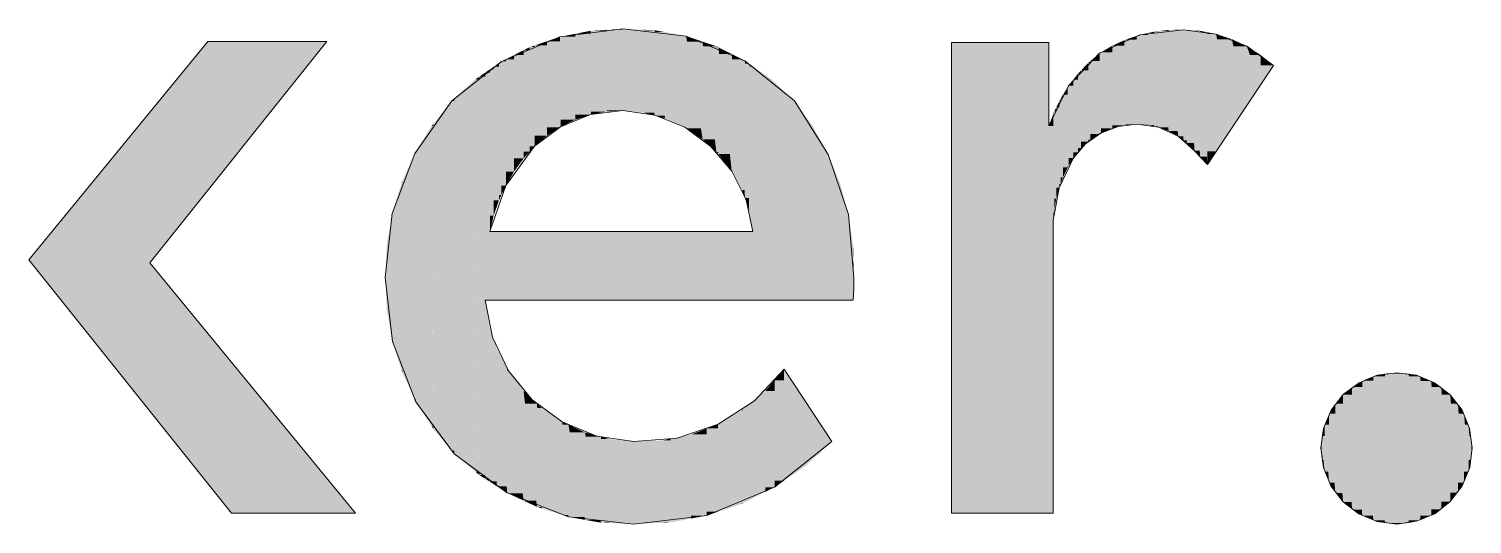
# Model space of a CAD drawing. Extents: x -1 to 1342, y -35 to 723.
# Drawn here: x 1236.75 to 1240.774, y 269.639 to 271.02 of the extents above; entities that cross this region are included whole.
import ezdxf

# ---------------------------------------------------------------- set-up
doc = ezdxf.new("R2010")
doc.units = 0
doc.layers.get('0').update_dxf_attribs({"lineweight": 18})
doc.layers.add('P11_Plankopf_Ausführung_AF_4_800 Plankopf', color=7, linetype='Continuous', lineweight=25)

# ---------------------------------------------------------------- blocks, each defined once
blk = doc.blocks.new('Referenz-A0SKLQSHLL', base_point=(1054.4775, 131.3883))
at = {"layer": 'P11_Plankopf_Ausführung_AF_4_800 Plankopf', "color": 0, "linetype": 'Continuous', "lineweight": 13, "ltscale": 16.9}
for p, q in [((1238.2302, 270.9974), (1238.0672, 270.9288)), ((1238.4056, 271.0197), (1238.2302, 270.9974)), ((1238.5822, 270.9996), (1238.4056, 271.0197)), ((1238.7461, 270.9309), (1238.5822, 270.9996)), ((1239.8471, 271.0029), (1239.7352, 270.952)), ((1239.9692, 271.0173), (1239.8471, 271.0029)), ((1240.0602, 271.0052), (1239.9692, 271.0173)), ((1240.1455, 270.9713), (1240.0602, 271.0052)), ((1237.2484, 270.9842), (1236.7497, 270.3755)), ((1237.0872, 270.3676), (1237.5809, 270.9842)), ((1237.5809, 270.9842), (1237.2484, 270.9842)), ((1239.5935, 270.9815), (1239.3223, 270.9815)), ((1239.3223, 270.9815), (1239.3223, 269.6696)), ((1239.5935, 270.7488), (1239.5935, 270.9815)), ((1239.7352, 270.952), (1239.6488, 270.8612)), ((1240.2199, 270.9175), (1240.1455, 270.9713)), ((1238.0672, 270.9288), (1237.9287, 270.8189)), ((1238.8842, 270.8189), (1238.7461, 270.9309)), ((1240.0356, 270.6412), (1240.2199, 270.9175)), ((1239.6488, 270.8612), (1239.5935, 270.7488)), ((1237.9287, 270.8189), (1237.8259, 270.6722)), ((1238.4056, 270.7921), (1238.3159, 270.7806)), ((1238.4948, 270.7791), (1238.4056, 270.7921)), ((1238.9787, 270.6697), (1238.8842, 270.8189)), ((1238.3159, 270.7806), (1238.2322, 270.7466)), ((1238.5782, 270.7451), (1238.4948, 270.7791)), ((1239.7872, 270.7476), (1239.7386, 270.729)), ((1239.8387, 270.7539), (1239.7872, 270.7476)), ((1239.899, 270.7455), (1239.8387, 270.7539)), ((1238.2322, 270.7466), (1238.1598, 270.6924)), ((1238.6511, 270.6921), (1238.5782, 270.7451)), ((1239.7386, 270.729), (1239.6961, 270.6992)), ((1239.9543, 270.72), (1239.899, 270.7455)), ((1239.9999, 270.6797), (1239.9543, 270.72)), ((1237.8259, 270.6722), (1237.7628, 270.5045)), ((1238.1598, 270.6924), (1238.0796, 270.5828)), ((1238.7093, 270.6233), (1238.6511, 270.6921)), ((1239.035, 270.5024), (1238.9787, 270.6697)), ((1239.6961, 270.6992), (1239.662, 270.66)), ((1239.9999, 270.6797), (1240.0356, 270.6412)), ((1239.662, 270.66), (1239.6226, 270.5764)), ((1238.7492, 270.5425), (1238.7093, 270.6233)), ((1238.0796, 270.5828), (1238.035, 270.4545)), ((1239.6226, 270.5764), (1239.6061, 270.4855)), ((1238.7687, 270.4545), (1238.7492, 270.5425)), ((1237.7628, 270.5045), (1237.7434, 270.3264)), ((1239.0501, 270.3264), (1239.035, 270.5024)), ((1239.6061, 269.6696), (1239.6061, 270.4855)), ((1238.7687, 270.4545), (1238.035, 270.4545)), ((1236.7497, 270.3755), (1237.3148, 269.6696)), ((1237.6602, 269.6696), (1237.0872, 270.3676)), ((1237.7434, 270.3264), (1237.7635, 270.1476)), ((1239.0498, 270.2945), (1239.0501, 270.3264)), ((1239.0477, 270.2627), (1239.0498, 270.2945)), ((1238.022, 270.2627), (1238.0423, 270.1604)), ((1238.022, 270.2627), (1239.0477, 270.2627)), ((1237.7635, 270.1476), (1237.829, 269.98)), ((1238.0423, 270.1604), (1238.0869, 270.0662)), ((1238.0869, 270.0662), (1238.1532, 269.9857)), ((1238.7729, 269.9829), (1238.8556, 270.0709)), ((1238.9888, 269.8689), (1238.8556, 270.0709)), ((1240.4584, 270.0331), (1240.4145, 269.9999)), ((1240.5094, 270.0539), (1240.4584, 270.0331)), ((1240.564, 270.0607), (1240.5094, 270.0539)), ((1240.6183, 270.0536), (1240.564, 270.0607)), ((1240.6689, 270.0327), (1240.6183, 270.0536)), ((1240.7123, 269.9994), (1240.6689, 270.0327)), ((1238.1532, 269.9857), (1238.237, 269.9237)), ((1238.6713, 269.9176), (1238.7729, 269.9829)), ((1240.4145, 269.9999), (1240.3807, 269.9565)), ((1240.7457, 269.956), (1240.7123, 269.9994)), ((1237.829, 269.98), (1237.9355, 269.835)), ((1240.3807, 269.9565), (1240.3593, 269.9057)), ((1240.7667, 269.9055), (1240.7457, 269.956)), ((1238.237, 269.9237), (1238.3334, 269.884)), ((1238.557, 269.8788), (1238.6713, 269.9176)), ((1240.3593, 269.9057), (1240.3518, 269.8512)), ((1240.7738, 269.8512), (1240.7667, 269.9055)), ((1238.3334, 269.884), (1238.4366, 269.8689)), ((1238.4366, 269.8689), (1238.557, 269.8788)), ((1238.8287, 269.7413), (1238.9888, 269.8689)), ((1237.9355, 269.835), (1238.0832, 269.7258)), ((1240.3518, 269.8512), (1240.359, 269.7963)), ((1240.767, 269.7965), (1240.7738, 269.8512)), ((1240.359, 269.7963), (1240.3802, 269.7451)), ((1240.7462, 269.7455), (1240.767, 269.7965)), ((1238.6399, 269.6626), (1238.8287, 269.7413)), ((1240.3802, 269.7451), (1240.4139, 269.7011)), ((1240.7129, 269.7016), (1240.7462, 269.7455)), ((1238.0832, 269.7258), (1238.2541, 269.6589)), ((1240.4139, 269.7011), (1240.4579, 269.6674)), ((1240.6694, 269.6678), (1240.7129, 269.7016)), ((1237.3148, 269.6696), (1237.6602, 269.6696)), ((1238.4366, 269.6386), (1238.6399, 269.6626)), ((1239.3223, 269.6696), (1239.6061, 269.6696)), ((1240.4579, 269.6674), (1240.5091, 269.6462)), ((1240.6186, 269.6465), (1240.6694, 269.6678)), ((1238.2541, 269.6589), (1238.4366, 269.6386)), ((1240.5091, 269.6462), (1240.564, 269.639)), ((1240.564, 269.639), (1240.6186, 269.6465))]:
    blk.add_line(p, q, dxfattribs=at)
at = {"layer": 'P11_Plankopf_Ausführung_AF_4_800 Plankopf', "color": 0, "linetype": 'Continuous', "lineweight": 0, "ltscale": 0.0169}
for points in [[(1238.2302, 270.9851), (1238.1943, 270.9851), (1238.2302, 270.9974)], [(1238.2322, 270.9974), (1238.2302, 270.9974), (1238.2322, 270.9978)], [(1238.2322, 270.7466), (1238.2302, 270.7466), (1238.2302, 270.9974)], [(1238.2322, 270.7466), (1238.2322, 270.9974), (1238.2302, 270.9974)], [(1238.273, 270.9978), (1238.2322, 270.9978), (1238.273, 271.0059)], [(1238.273, 270.7663), (1238.2322, 270.7663), (1238.2322, 270.9978)], [(1238.273, 270.7663), (1238.273, 270.9978), (1238.2322, 270.9978)], [(1238.3159, 271.0059), (1238.273, 271.0059), (1238.3159, 271.0143)], [(1238.3159, 270.7806), (1238.273, 270.7806), (1238.273, 271.0059)], [(1238.3159, 270.7806), (1238.3159, 271.0059), (1238.273, 271.0059)], [(1238.3171, 271.0143), (1238.3159, 271.0143), (1238.3171, 271.0145)], [(1238.3171, 270.7808), (1238.3159, 270.7808), (1238.3159, 271.0143)], [(1238.3171, 270.7808), (1238.3171, 271.0143), (1238.3159, 271.0143)], [(1238.3604, 271.0145), (1238.3171, 271.0145), (1238.3604, 271.017)], [(1238.3604, 270.7892), (1238.3171, 270.7892), (1238.3171, 271.0145)], [(1238.3604, 270.7892), (1238.3604, 271.0145), (1238.3171, 271.0145)], [(1238.4056, 271.017), (1238.3604, 271.017), (1238.4056, 271.0197)], [(1238.4056, 270.7921), (1238.3604, 270.7921), (1238.3604, 271.017)], [(1238.4056, 270.7921), (1238.4056, 271.017), (1238.3604, 271.017)], [(1238.4638, 270.7921), (1238.4056, 270.7921), (1238.4056, 271.0197)], [(1238.4654, 271.0171), (1238.4062, 271.0171), (1238.4056, 271.0197)], [(1238.4654, 270.7858), (1238.4654, 271.0171), (1238.4062, 271.0171)], [(1238.4936, 270.7858), (1238.4654, 270.7858), (1238.4654, 271.0171)], [(1238.4946, 271.0159), (1238.4656, 271.0159), (1238.4654, 271.0171)], [(1238.4946, 270.7778), (1238.4946, 271.0159), (1238.4656, 271.0159)], [(1238.5225, 270.7778), (1238.4946, 270.7778), (1238.4946, 271.0159)], [(1238.5235, 271.0105), (1238.4952, 271.0105), (1238.4946, 271.0159)], [(1238.5235, 270.77), (1238.5235, 271.0105), (1238.4952, 271.0105)], [(1238.5731, 270.77), (1238.5235, 270.77), (1238.5235, 271.0105)], [(1238.5782, 271.0004), (1238.5256, 271.0004), (1238.5235, 271.0105)], [(1238.5782, 270.7451), (1238.5782, 271.0004), (1238.5256, 271.0004)], [(1238.5822, 270.7451), (1238.5782, 270.7451), (1238.5782, 271.0004)], [(1238.5822, 270.9996), (1238.5782, 270.9996), (1238.5782, 271.0004)], [(1238.5822, 270.7424), (1238.5822, 270.9996), (1238.5782, 270.9996)], [(1238.6234, 270.7424), (1238.5822, 270.7424), (1238.5822, 270.9996)], [(1238.6283, 270.984), (1238.5847, 270.984), (1238.5822, 270.9996)], [(1239.8081, 270.988), (1239.8042, 270.988), (1239.8081, 270.9898)], [(1239.8387, 270.9898), (1239.8081, 270.9898), (1239.8387, 271.0001)], [(1239.8387, 270.7539), (1239.8081, 270.7539), (1239.8081, 270.9898)], [(1239.8387, 270.7539), (1239.8387, 270.9898), (1239.8081, 270.9898)], [(1239.8471, 271.0001), (1239.8387, 271.0001), (1239.8471, 271.0029)], [(1239.8471, 270.7539), (1239.8387, 270.7539), (1239.8387, 271.0001)], [(1239.8471, 270.7534), (1239.8471, 271.0001), (1239.8387, 271.0001)], [(1239.8692, 271.0029), (1239.8471, 271.0029), (1239.8692, 271.0078)], [(1239.8691, 270.7534), (1239.8471, 270.7534), (1239.8471, 271.0029)], [(1239.8692, 270.7519), (1239.8692, 271.0029), (1239.8471, 271.0029)], [(1239.8873, 271.0078), (1239.8692, 271.0078), (1239.8873, 271.0119)], [(1239.887, 270.7519), (1239.8692, 270.7519), (1239.8692, 271.0078)], [(1239.8873, 270.748), (1239.8873, 271.0078), (1239.8692, 271.0078)], [(1239.899, 271.0119), (1239.8873, 271.0119), (1239.899, 271.0133)], [(1239.8989, 270.748), (1239.8873, 270.748), (1239.8873, 271.0119)], [(1239.899, 270.7455), (1239.899, 271.0119), (1239.8873, 271.0119)], [(1239.9276, 271.0133), (1239.899, 271.0133), (1239.9276, 271.0166)], [(1239.9265, 270.7455), (1239.899, 270.7455), (1239.899, 271.0133)], [(1239.9276, 270.7348), (1239.9276, 271.0133), (1239.899, 271.0133)], [(1239.9281, 271.0166), (1239.9276, 271.0166), (1239.9281, 271.0167)], [(1239.9281, 270.7348), (1239.9276, 270.7348), (1239.9276, 271.0166)], [(1239.9281, 270.7345), (1239.9281, 271.0166), (1239.9276, 271.0166)], [(1239.9543, 271.0167), (1239.9281, 271.0167), (1239.9543, 271.0171)], [(1239.953, 270.7345), (1239.9281, 270.7345), (1239.9281, 271.0167)], [(1239.9543, 270.72), (1239.9543, 271.0167), (1239.9281, 271.0167)], [(1239.9692, 271.0171), (1239.9543, 271.0171), (1239.9692, 271.0173)], [(1239.9687, 270.72), (1239.9543, 270.72), (1239.9543, 271.0171)], [(1239.9692, 270.7087), (1239.9692, 271.0171), (1239.9543, 271.0171)], [(1239.9783, 270.7087), (1239.9692, 270.7087), (1239.9692, 271.0173)], [(1239.9786, 271.0166), (1239.9692, 271.0166), (1239.9692, 271.0173)], [(1239.9786, 270.7015), (1239.9786, 271.0166), (1239.9692, 271.0166)], [(1239.9985, 270.7015), (1239.9786, 270.7015), (1239.9786, 271.0166)], [(1239.9999, 271.0151), (1239.9787, 271.0151), (1239.9786, 271.0166)], [(1239.9999, 270.6797), (1239.9999, 271.0151), (1239.9787, 271.0151)], [(1240.0144, 270.6797), (1239.9999, 270.6797), (1239.9999, 271.0151)], [(1240.0151, 271.0141), (1239.9999, 271.0141), (1239.9999, 271.0151)], [(1240.0151, 270.6633), (1240.0151, 271.0141), (1239.9999, 271.0141)], [(1240.0344, 270.6633), (1240.0151, 270.6633), (1240.0151, 271.0141)], [(1240.0356, 271.01), (1240.0153, 271.01), (1240.0151, 271.0141)], [(1240.0356, 270.6412), (1240.0356, 271.01), (1240.0153, 271.01)], [(1240.0602, 270.6781), (1240.0356, 270.6781), (1240.0356, 271.01)], [(1240.0602, 271.0052), (1240.036, 271.0052), (1240.0356, 271.01)], [(1240.0602, 270.6781), (1240.0602, 271.0052), (1240.036, 271.0052)], [(1240.1039, 270.7436), (1240.0602, 270.7436), (1240.0602, 271.0052)], [(1240.1039, 270.9909), (1240.0626, 270.9909), (1240.0602, 271.0052)], [(1240.1039, 270.7436), (1240.1039, 270.9909), (1240.0626, 270.9909)], [(1240.1455, 270.8059), (1240.1039, 270.8059), (1240.1039, 270.9909)], [(1240.1455, 270.9713), (1240.1083, 270.9713), (1240.1039, 270.9909)], [(1237.2484, 270.7875), (1237.0872, 270.7875), (1237.2484, 270.9842)], [(1237.2484, 270.5689), (1237.5809, 270.9842), (1237.2484, 270.9842)], [(1238.1295, 270.9467), (1238.1027, 270.9467), (1238.1295, 270.9602)], [(1238.1464, 270.9602), (1238.1295, 270.9602), (1238.1464, 270.9687)], [(1238.1464, 270.6774), (1238.1295, 270.6774), (1238.1295, 270.9602)], [(1238.1464, 270.6774), (1238.1464, 270.9602), (1238.1295, 270.9602)], [(1238.1598, 270.9687), (1238.1464, 270.9687), (1238.1598, 270.9733)], [(1238.1598, 270.6924), (1238.1464, 270.6924), (1238.1464, 270.9687)], [(1238.1598, 270.6924), (1238.1598, 270.9687), (1238.1464, 270.9687)], [(1238.1943, 270.9733), (1238.1598, 270.9733), (1238.1943, 270.9851)], [(1238.1943, 270.7218), (1238.1598, 270.7218), (1238.1598, 270.9733)], [(1238.1943, 270.7218), (1238.1943, 270.9733), (1238.1598, 270.9733)], [(1238.2302, 270.7453), (1238.1943, 270.7453), (1238.1943, 270.9851)], [(1238.2302, 270.7453), (1238.2302, 270.9851), (1238.1943, 270.9851)], [(1238.6283, 270.7117), (1238.6283, 270.984), (1238.5847, 270.984)], [(1238.6622, 270.7117), (1238.6283, 270.7117), (1238.6283, 270.984)], [(1238.6666, 270.9711), (1238.6299, 270.9711), (1238.6283, 270.984)], [(1238.6666, 270.6761), (1238.6666, 270.9711), (1238.6299, 270.9711)], [(1238.6722, 270.6761), (1238.6666, 270.6761), (1238.6666, 270.9711)], [(1238.6723, 270.9682), (1238.6667, 270.9682), (1238.6666, 270.9711)], [(1238.6723, 270.6708), (1238.6723, 270.9682), (1238.6667, 270.9682)], [(1238.7042, 270.6708), (1238.6723, 270.6708), (1238.6723, 270.9682)], [(1238.7093, 270.9495), (1238.6743, 270.9495), (1238.6723, 270.9682)], [(1238.7093, 270.6233), (1238.7093, 270.9495), (1238.6743, 270.9495)], [(1238.7341, 270.6233), (1238.7093, 270.6233), (1238.7093, 270.9495)], [(1238.7381, 270.9349), (1238.7104, 270.9349), (1238.7093, 270.9495)], [(1239.3223, 269.6696), (1239.5935, 269.6696), (1239.3223, 270.9815)], [(1239.5935, 270.7488), (1239.5935, 270.9815), (1239.3223, 270.9815)], [(1239.5935, 270.7488), (1239.3704, 270.7488), (1239.3223, 270.9815)], [(1239.7352, 270.9299), (1239.7094, 270.9299), (1239.7352, 270.952)], [(1239.7386, 270.952), (1239.7352, 270.952), (1239.7386, 270.954)], [(1239.7386, 270.729), (1239.7352, 270.729), (1239.7352, 270.952)], [(1239.7386, 270.729), (1239.7386, 270.952), (1239.7352, 270.952)], [(1239.7705, 270.954), (1239.7386, 270.954), (1239.7705, 270.9727)], [(1239.7705, 270.7427), (1239.7386, 270.7427), (1239.7386, 270.954)], [(1239.7705, 270.7427), (1239.7705, 270.954), (1239.7386, 270.954)], [(1239.7707, 270.9727), (1239.7705, 270.9727), (1239.7707, 270.9728)], [(1239.7707, 270.7428), (1239.7705, 270.7428), (1239.7705, 270.9727)], [(1239.7707, 270.7428), (1239.7707, 270.9727), (1239.7705, 270.9727)], [(1239.8042, 270.9728), (1239.7707, 270.9728), (1239.8042, 270.988)], [(1239.8042, 270.7511), (1239.7707, 270.7511), (1239.7707, 270.9728)], [(1239.8042, 270.7511), (1239.8042, 270.9728), (1239.7707, 270.9728)], [(1239.8081, 270.7515), (1239.8042, 270.7515), (1239.8042, 270.988)], [(1239.8081, 270.7515), (1239.8081, 270.988), (1239.8042, 270.988)], [(1240.1455, 270.8059), (1240.1455, 270.9713), (1240.1083, 270.9713)], [(1240.1844, 270.8642), (1240.1455, 270.8642), (1240.1455, 270.9713)], [(1240.1844, 270.9467), (1240.1545, 270.9467), (1240.1455, 270.9713)], [(1238.0456, 270.9066), (1238.035, 270.9066), (1238.0456, 270.9139)], [(1238.0605, 270.9139), (1238.0456, 270.9139), (1238.0605, 270.9242)], [(1238.0605, 270.5416), (1238.0456, 270.5416), (1238.0456, 270.9139)], [(1238.0605, 270.5416), (1238.0605, 270.9139), (1238.0456, 270.9139)], [(1238.0672, 270.9242), (1238.0605, 270.9242), (1238.0672, 270.9288)], [(1238.0672, 270.5561), (1238.0605, 270.5561), (1238.0605, 270.9242)], [(1238.0672, 270.5561), (1238.0672, 270.9242), (1238.0605, 270.9242)], [(1238.0796, 270.9288), (1238.0672, 270.9288), (1238.0796, 270.9351)], [(1238.0796, 270.5828), (1238.0672, 270.5828), (1238.0672, 270.9288)], [(1238.0796, 270.5828), (1238.0796, 270.9288), (1238.0672, 270.9288)], [(1238.1027, 270.9351), (1238.0796, 270.9351), (1238.1027, 270.9467)], [(1238.1027, 270.6219), (1238.0796, 270.6219), (1238.0796, 270.9351)], [(1238.1027, 270.6219), (1238.1027, 270.9351), (1238.0796, 270.9351)], [(1238.1295, 270.6586), (1238.1027, 270.6586), (1238.1027, 270.9467)], [(1238.1295, 270.6586), (1238.1295, 270.9467), (1238.1027, 270.9467)], [(1238.7381, 270.5705), (1238.7381, 270.9349), (1238.7104, 270.9349)], [(1238.7457, 270.5705), (1238.7381, 270.5705), (1238.7381, 270.9349)], [(1238.7461, 270.9309), (1238.7382, 270.9309), (1238.7381, 270.9349)], [(1238.7461, 270.5477), (1238.7461, 270.9309), (1238.7382, 270.9309)], [(1238.7571, 270.5477), (1238.7461, 270.5477), (1238.7461, 270.9309)], [(1238.7581, 270.9225), (1238.7464, 270.9225), (1238.7461, 270.9309)], [(1238.7581, 270.5137), (1238.7581, 270.9225), (1238.7464, 270.9225)], [(1238.7674, 270.5137), (1238.7581, 270.5137), (1238.7581, 270.9225)], [(1238.7687, 270.9151), (1238.7583, 270.9151), (1238.7581, 270.9225)], [(1238.7687, 270.4545), (1238.7687, 270.9151), (1238.7583, 270.9151)], [(1238.7687, 270.2627), (1238.8192, 270.2627), (1238.7687, 270.9151)], [(1238.8192, 270.8798), (1238.7715, 270.8798), (1238.7687, 270.9151)], [(1239.7034, 270.904), (1239.6836, 270.904), (1239.7034, 270.9247)], [(1239.7094, 270.9247), (1239.7034, 270.9247), (1239.7094, 270.9299)], [(1239.7094, 270.7103), (1239.7034, 270.7103), (1239.7034, 270.9247)], [(1239.7094, 270.7103), (1239.7094, 270.9247), (1239.7034, 270.9247)], [(1239.7352, 270.7268), (1239.7094, 270.7268), (1239.7094, 270.9299)], [(1239.7352, 270.7268), (1239.7352, 270.9299), (1239.7094, 270.9299)], [(1240.1844, 270.8642), (1240.1844, 270.9467), (1240.1545, 270.9467)], [(1240.2199, 270.9175), (1240.1844, 270.9175), (1240.1844, 270.9467)], [(1240.1844, 270.8642), (1240.2199, 270.9175), (1240.1844, 270.9175)], [(1237.9942, 270.8251), (1237.9355, 270.8251), (1237.9942, 270.8786)], [(1238.0058, 270.8786), (1237.9942, 270.8786), (1238.0058, 270.8865)], [(1238.0056, 269.7853), (1237.9942, 269.7853), (1237.9942, 270.8786)], [(1238.0058, 269.7755), (1238.0058, 270.8786), (1237.9942, 270.8786)], [(1238.022, 270.8865), (1238.0058, 270.8865), (1238.022, 270.8977)], [(1238.0219, 269.7755), (1238.0058, 269.7755), (1238.0058, 270.8865)], [(1238.022, 269.7651), (1238.022, 270.8865), (1238.0058, 270.8865)], [(1238.035, 270.8977), (1238.022, 270.8977), (1238.035, 270.9066)], [(1238.022, 270.2627), (1238.035, 270.2627), (1238.022, 270.8977)], [(1238.035, 270.2627), (1238.035, 270.8977), (1238.022, 270.8977)], [(1238.0456, 270.4987), (1238.035, 270.4987), (1238.035, 270.9066)], [(1238.0456, 270.4987), (1238.0456, 270.9066), (1238.035, 270.9066)], [(1238.8192, 270.2627), (1238.8192, 270.8798), (1238.7715, 270.8798)], [(1238.8192, 270.2627), (1238.8842, 270.2627), (1238.8192, 270.8798)], [(1238.8842, 270.8189), (1238.8256, 270.8189), (1238.8192, 270.8798)], [(1239.662, 270.8612), (1239.6488, 270.8612), (1239.662, 270.8782)], [(1239.6745, 270.8782), (1239.662, 270.8782), (1239.6745, 270.8944)], [(1239.6745, 270.6757), (1239.662, 270.6757), (1239.662, 270.8782)], [(1239.6745, 270.6757), (1239.6745, 270.8782), (1239.662, 270.8782)], [(1239.6836, 270.8944), (1239.6745, 270.8944), (1239.6836, 270.904)], [(1239.6836, 270.6871), (1239.6745, 270.6871), (1239.6745, 270.8944)], [(1239.6836, 270.6871), (1239.6836, 270.8944), (1239.6745, 270.8944)], [(1239.7034, 270.7049), (1239.6836, 270.7049), (1239.6836, 270.904)], [(1239.7034, 270.7049), (1239.7034, 270.904), (1239.6836, 270.904)], [(1239.6332, 270.8257), (1239.6266, 270.8257), (1239.6332, 270.8363)], [(1239.6464, 270.8363), (1239.6332, 270.8363), (1239.6464, 270.8574)], [(1239.6464, 270.6333), (1239.6332, 270.6333), (1239.6332, 270.8363)], [(1239.6464, 270.6333), (1239.6464, 270.8363), (1239.6332, 270.8363)], [(1239.6488, 270.8574), (1239.6464, 270.8574), (1239.6488, 270.8612)], [(1239.6488, 270.6374), (1239.6464, 270.6374), (1239.6464, 270.8574)], [(1239.6488, 270.6374), (1239.6488, 270.8574), (1239.6464, 270.8574)], [(1239.662, 270.66), (1239.6488, 270.66), (1239.6488, 270.8612)], [(1239.662, 270.66), (1239.662, 270.8612), (1239.6488, 270.8612)], [(1240.1455, 270.8059), (1240.1844, 270.8642), (1240.1455, 270.8642)], [(1237.0872, 270.3755), (1236.7497, 270.3755), (1237.0872, 270.7875)], [(1237.2484, 270.5689), (1237.0872, 270.5689), (1237.0872, 270.7875)], [(1237.2484, 270.5689), (1237.2484, 270.7875), (1237.0872, 270.7875)], [(1237.9287, 270.7549), (1237.8776, 270.7549), (1237.9287, 270.8189)], [(1237.9355, 270.8189), (1237.9287, 270.8189), (1237.9355, 270.8251)], [(1237.9355, 269.8431), (1237.9287, 269.8431), (1237.9287, 270.8189)], [(1237.9355, 269.835), (1237.9355, 270.8189), (1237.9287, 270.8189)], [(1237.9914, 269.835), (1237.9355, 269.835), (1237.9355, 270.8251)], [(1237.9942, 269.7853), (1237.9942, 270.8251), (1237.9355, 270.8251)], [(1238.3171, 270.7808), (1238.3604, 270.7892), (1238.3171, 270.7892)], [(1238.3604, 270.7892), (1238.4056, 270.7921), (1238.3604, 270.7921)], [(1238.4654, 270.7858), (1238.4638, 270.7921), (1238.4056, 270.7921)], [(1238.8842, 270.2627), (1238.8842, 270.8189), (1238.8256, 270.8189)], [(1238.8842, 270.2627), (1238.9359, 270.2627), (1238.8842, 270.8189)], [(1238.9359, 270.7472), (1238.8909, 270.7472), (1238.8842, 270.8189)], [(1239.6081, 270.7826), (1239.6061, 270.7826), (1239.6081, 270.7881)], [(1239.6089, 270.7881), (1239.6081, 270.7881), (1239.6089, 270.7897)], [(1239.6089, 270.5162), (1239.6081, 270.5162), (1239.6081, 270.7881)], [(1239.6089, 270.5162), (1239.6089, 270.7881), (1239.6081, 270.7881)], [(1239.6144, 270.7897), (1239.6089, 270.7897), (1239.6144, 270.8009)], [(1239.6144, 270.5466), (1239.6089, 270.5466), (1239.6089, 270.7897)], [(1239.6144, 270.5466), (1239.6144, 270.7897), (1239.6089, 270.7897)], [(1239.6226, 270.8009), (1239.6144, 270.8009), (1239.6226, 270.8174)], [(1239.6226, 270.5764), (1239.6144, 270.5764), (1239.6144, 270.8009)], [(1239.6226, 270.5764), (1239.6226, 270.8009), (1239.6144, 270.8009)], [(1239.6266, 270.8174), (1239.6226, 270.8174), (1239.6266, 270.8257)], [(1239.6266, 270.5874), (1239.6226, 270.5874), (1239.6226, 270.8174)], [(1239.6266, 270.5874), (1239.6266, 270.8174), (1239.6226, 270.8174)], [(1239.6332, 270.6054), (1239.6266, 270.6054), (1239.6266, 270.8257)], [(1239.6332, 270.6054), (1239.6332, 270.8257), (1239.6266, 270.8257)], [(1240.1039, 270.7436), (1240.1455, 270.8059), (1240.1039, 270.8059)], [(1237.8727, 270.6773), (1237.829, 270.6773), (1237.8727, 270.7488)], [(1237.8776, 270.7488), (1237.8727, 270.7488), (1237.8776, 270.7549)], [(1237.8775, 269.9116), (1237.8727, 269.9116), (1237.8727, 270.7488)], [(1237.8776, 269.904), (1237.8776, 270.7488), (1237.8727, 270.7488)], [(1237.9253, 269.904), (1237.8776, 269.904), (1237.8776, 270.7549)], [(1237.9287, 269.8431), (1237.9287, 270.7549), (1237.8776, 270.7549)], [(1238.2322, 270.7466), (1238.273, 270.7663), (1238.2322, 270.7663)], [(1238.273, 270.7663), (1238.3159, 270.7806), (1238.273, 270.7806)], [(1238.3159, 270.7806), (1238.3171, 270.7808), (1238.3159, 270.7808)], [(1238.4946, 270.7778), (1238.4936, 270.7858), (1238.4654, 270.7858)], [(1238.5235, 270.77), (1238.5225, 270.7778), (1238.4946, 270.7778)], [(1238.5782, 270.7451), (1238.5731, 270.77), (1238.5235, 270.77)], [(1239.5935, 269.6696), (1239.5935, 270.7488), (1239.3704, 270.7488)], [(1239.6061, 270.7488), (1239.5935, 270.7488), (1239.6061, 270.7826)], [(1239.5935, 269.6696), (1239.6061, 269.6696), (1239.5935, 270.7488)], [(1239.6061, 270.4855), (1239.6061, 270.7488), (1239.5935, 270.7488)], [(1239.6061, 270.4855), (1239.5965, 270.4855), (1239.5935, 270.7488)], [(1239.6081, 270.5075), (1239.6061, 270.5075), (1239.6061, 270.7826)], [(1239.6081, 270.5075), (1239.6081, 270.7826), (1239.6061, 270.7826)], [(1239.7707, 270.7428), (1239.8042, 270.7511), (1239.7707, 270.7511)], [(1239.8042, 270.7511), (1239.8081, 270.7515), (1239.8042, 270.7515)], [(1239.8081, 270.7515), (1239.8387, 270.7539), (1239.8081, 270.7539)], [(1239.8471, 270.7534), (1239.8471, 270.7539), (1239.8387, 270.7539)], [(1239.8692, 270.7519), (1239.8691, 270.7534), (1239.8471, 270.7534)], [(1239.8873, 270.748), (1239.887, 270.7519), (1239.8692, 270.7519)], [(1239.899, 270.7455), (1239.8989, 270.748), (1239.8873, 270.748)], [(1238.1598, 270.6924), (1238.1943, 270.7218), (1238.1598, 270.7218)], [(1238.1943, 270.7218), (1238.2302, 270.7453), (1238.1943, 270.7453)], [(1238.2302, 270.7453), (1238.2322, 270.7466), (1238.2302, 270.7466)], [(1238.5822, 270.7424), (1238.5822, 270.7451), (1238.5782, 270.7451)], [(1238.6283, 270.7117), (1238.6234, 270.7424), (1238.5822, 270.7424)], [(1238.6666, 270.6761), (1238.6622, 270.7117), (1238.6283, 270.7117)], [(1238.9359, 270.2627), (1238.9359, 270.7472), (1238.8909, 270.7472)], [(1238.9359, 270.2627), (1238.9787, 270.2627), (1238.9359, 270.7472)], [(1238.9787, 270.6697), (1238.9427, 270.6697), (1238.9359, 270.7472)], [(1239.7034, 270.7049), (1239.7094, 270.7103), (1239.7034, 270.7103)], [(1239.7094, 270.7103), (1239.7352, 270.7268), (1239.7094, 270.7268)], [(1239.7352, 270.7268), (1239.7386, 270.729), (1239.7352, 270.729)], [(1239.7386, 270.729), (1239.7705, 270.7427), (1239.7386, 270.7427)], [(1239.7705, 270.7427), (1239.7707, 270.7428), (1239.7705, 270.7428)], [(1239.9276, 270.7348), (1239.9265, 270.7455), (1239.899, 270.7455)], [(1239.9281, 270.7345), (1239.9281, 270.7348), (1239.9276, 270.7348)], [(1239.9543, 270.72), (1239.953, 270.7345), (1239.9281, 270.7345)], [(1239.9692, 270.7087), (1239.9687, 270.72), (1239.9543, 270.72)], [(1239.9786, 270.7015), (1239.9783, 270.7087), (1239.9692, 270.7087)], [(1240.0602, 270.6781), (1240.1039, 270.7436), (1240.0602, 270.7436)], [(1237.8259, 270.5942), (1237.7908, 270.5942), (1237.8259, 270.6722)], [(1237.829, 270.6722), (1237.8259, 270.6722), (1237.829, 270.6773)], [(1237.829, 269.9867), (1237.8259, 269.9867), (1237.8259, 270.6722)], [(1237.829, 269.98), (1237.829, 270.6722), (1237.8259, 270.6722)], [(1237.8688, 269.98), (1237.829, 269.98), (1237.829, 270.6773)], [(1237.8727, 269.9116), (1237.8727, 270.6773), (1237.829, 270.6773)], [(1238.1295, 270.6586), (1238.1464, 270.6774), (1238.1295, 270.6774)], [(1238.1464, 270.6774), (1238.1598, 270.6924), (1238.1464, 270.6924)], [(1238.6723, 270.6708), (1238.6722, 270.6761), (1238.6666, 270.6761)], [(1238.7093, 270.6233), (1238.7042, 270.6708), (1238.6723, 270.6708)], [(1238.9787, 270.2627), (1238.9787, 270.6697), (1238.9427, 270.6697)], [(1238.9787, 270.2627), (1239.0119, 270.2627), (1238.9787, 270.6697)], [(1239.0119, 270.5877), (1238.9854, 270.5877), (1238.9787, 270.6697)], [(1239.662, 270.66), (1239.6745, 270.6757), (1239.662, 270.6757)], [(1239.6745, 270.6757), (1239.6836, 270.6871), (1239.6745, 270.6871)], [(1239.6836, 270.6871), (1239.7034, 270.7049), (1239.6836, 270.7049)], [(1239.9999, 270.6797), (1239.9985, 270.7015), (1239.9786, 270.7015)], [(1240.0151, 270.6633), (1240.0144, 270.6797), (1239.9999, 270.6797)], [(1240.0356, 270.6412), (1240.0602, 270.6781), (1240.0356, 270.6781)], [(1238.1027, 270.6219), (1238.1295, 270.6586), (1238.1027, 270.6586)], [(1239.6332, 270.6054), (1239.6464, 270.6333), (1239.6332, 270.6333)], [(1239.6464, 270.6333), (1239.6488, 270.6374), (1239.6464, 270.6374)], [(1239.6488, 270.6374), (1239.662, 270.66), (1239.6488, 270.66)], [(1240.0356, 270.6412), (1240.0344, 270.6633), (1240.0151, 270.6633)], [(1237.7891, 270.5068), (1237.7635, 270.5068), (1237.7891, 270.5903)], [(1237.7908, 270.5903), (1237.7891, 270.5903), (1237.7908, 270.5942)], [(1237.7908, 270.0671), (1237.7891, 270.0671), (1237.7891, 270.5903)], [(1237.7908, 270.0617), (1237.7908, 270.5903), (1237.7891, 270.5903)], [(1237.8216, 270.0617), (1237.7908, 270.0617), (1237.7908, 270.5942)], [(1237.8259, 269.9867), (1237.8259, 270.5942), (1237.7908, 270.5942)], [(1238.0796, 270.5828), (1238.1027, 270.6219), (1238.0796, 270.6219)], [(1238.7381, 270.5705), (1238.7341, 270.6233), (1238.7093, 270.6233)], [(1239.0119, 270.2627), (1239.0119, 270.5877), (1238.9854, 270.5877)], [(1239.0119, 270.2627), (1239.035, 270.2627), (1239.0119, 270.5877)], [(1239.035, 270.5024), (1239.018, 270.5024), (1239.0119, 270.5877)], [(1239.6226, 270.5764), (1239.6266, 270.5874), (1239.6226, 270.5874)], [(1239.6266, 270.5874), (1239.6332, 270.6054), (1239.6266, 270.6054)], [(1237.0872, 270.3676), (1237.2484, 270.5689), (1237.0872, 270.5689)], [(1238.0605, 270.5416), (1238.0672, 270.5561), (1238.0605, 270.5561)], [(1238.0672, 270.5561), (1238.0796, 270.5828), (1238.0672, 270.5828)], [(1238.7461, 270.5477), (1238.7457, 270.5705), (1238.7381, 270.5705)], [(1238.7581, 270.5137), (1238.7571, 270.5477), (1238.7461, 270.5477)], [(1239.6089, 270.5162), (1239.6144, 270.5466), (1239.6089, 270.5466)], [(1239.6144, 270.5466), (1239.6226, 270.5764), (1239.6144, 270.5764)], [(1237.7635, 270.5045), (1237.7628, 270.5045), (1237.7635, 270.5068)], [(1237.7844, 270.1476), (1237.7635, 270.1476), (1237.7635, 270.5068)], [(1237.7891, 270.0671), (1237.7891, 270.5068), (1237.7635, 270.5068)], [(1238.0456, 270.4987), (1238.0605, 270.5416), (1238.0456, 270.5416)], [(1238.7687, 270.4545), (1238.7674, 270.5137), (1238.7581, 270.5137)], [(1239.6061, 270.4855), (1239.6081, 270.5075), (1239.6061, 270.5075)], [(1239.6081, 270.5075), (1239.6089, 270.5162), (1239.6081, 270.5162)], [(1237.7628, 270.4168), (1237.7476, 270.4168), (1237.7628, 270.5045)], [(1237.7635, 270.1515), (1237.7628, 270.1515), (1237.7628, 270.5045)], [(1237.7635, 270.1476), (1237.7635, 270.5045), (1237.7628, 270.5045)], [(1238.035, 270.4545), (1238.0456, 270.4987), (1238.035, 270.4987)], [(1239.035, 270.2627), (1239.035, 270.5024), (1239.018, 270.5024)], [(1239.035, 270.2627), (1239.0477, 270.2627), (1239.035, 270.5024)], [(1239.0477, 270.4157), (1239.0396, 270.4157), (1239.035, 270.5024)], [(1239.6061, 269.6696), (1239.6061, 270.4855), (1239.5965, 270.4855)], [(1238.035, 270.2627), (1238.7687, 270.2627), (1238.035, 270.4545)], [(1238.7687, 270.2627), (1238.7687, 270.4545), (1238.035, 270.4545)], [(1237.7475, 270.3264), (1237.7434, 270.3264), (1237.7475, 270.4161)], [(1237.7476, 270.4161), (1237.7475, 270.4161), (1237.7476, 270.4168)], [(1237.7476, 270.2389), (1237.7475, 270.2389), (1237.7475, 270.4161)], [(1237.7476, 270.2364), (1237.7476, 270.4161), (1237.7475, 270.4161)], [(1237.7579, 270.2364), (1237.7476, 270.2364), (1237.7476, 270.4168)], [(1237.7628, 270.1515), (1237.7628, 270.4168), (1237.7476, 270.4168)], [(1239.0477, 270.2627), (1239.0477, 270.4157), (1239.0396, 270.4157)], [(1239.0479, 270.2642), (1239.0477, 270.2642), (1239.0477, 270.4157)], [(1239.0479, 270.4148), (1239.0477, 270.4148), (1239.0477, 270.4157)], [(1239.0479, 270.2642), (1239.0479, 270.4148), (1239.0477, 270.4148)], [(1239.0486, 270.2733), (1239.0479, 270.2733), (1239.0479, 270.4148)], [(1239.0486, 270.3841), (1239.048, 270.3841), (1239.0479, 270.4148)], [(1237.0872, 269.9538), (1237.0872, 270.3755), (1236.7497, 270.3755)], [(1237.2221, 269.9538), (1237.0872, 269.9538), (1237.0872, 270.3676)], [(1237.3148, 270.0904), (1237.1776, 270.0904), (1237.0872, 270.3676)], [(1239.0486, 270.2733), (1239.0486, 270.3841), (1239.048, 270.3841)], [(1239.0493, 270.2839), (1239.0486, 270.2839), (1239.0486, 270.3841)], [(1239.0493, 270.3565), (1239.0488, 270.3565), (1239.0486, 270.3841)], [(1239.0493, 270.2839), (1239.0493, 270.3565), (1239.0488, 270.3565)], [(1239.0498, 270.2945), (1239.0493, 270.2945), (1239.0493, 270.3565)], [(1239.0498, 270.3369), (1239.0495, 270.3369), (1239.0493, 270.3565)], [(1237.7475, 270.2389), (1237.7475, 270.3264), (1237.7434, 270.3264)], [(1239.0498, 270.2945), (1239.0498, 270.3369), (1239.0495, 270.3369)], [(1239.0501, 270.3042), (1239.0498, 270.3042), (1239.0498, 270.3369)], [(1239.0501, 270.3264), (1239.0499, 270.3264), (1239.0498, 270.3369)], [(1239.0501, 270.3042), (1239.0501, 270.3264), (1239.0499, 270.3264)], [(1239.0501, 270.3052), (1239.0501, 270.3052), (1239.0501, 270.3264)], [(1239.0501, 270.324), (1239.0501, 270.324), (1239.0501, 270.3264)], [(1239.0501, 270.3052), (1239.0501, 270.324), (1239.0501, 270.324)], [(1239.0502, 270.3158), (1239.0501, 270.3158), (1239.0501, 270.324)], [(1239.0501, 270.3052), (1239.0502, 270.3158), (1239.0501, 270.3158)], [(1239.0501, 270.3042), (1239.0501, 270.3052), (1239.0501, 270.3052)], [(1239.0479, 270.2642), (1239.0486, 270.2733), (1239.0479, 270.2733)], [(1239.0486, 270.2733), (1239.0493, 270.2839), (1239.0486, 270.2839)], [(1239.0493, 270.2839), (1239.0498, 270.2945), (1239.0493, 270.2945)], [(1239.0498, 270.2945), (1239.0501, 270.3042), (1239.0498, 270.3042)], [(1237.7476, 270.2364), (1237.7476, 270.2389), (1237.7475, 270.2389)], [(1237.7628, 270.1515), (1237.7579, 270.2364), (1237.7476, 270.2364)], [(1238.0326, 269.7651), (1238.022, 269.7651), (1238.022, 270.2627)], [(1238.0328, 270.1939), (1238.0235, 270.1939), (1238.022, 270.2627)], [(1239.0477, 270.2627), (1239.0479, 270.2642), (1239.0477, 270.2642)], [(1238.0328, 269.7582), (1238.0328, 270.1939), (1238.0235, 270.1939)], [(1238.0539, 269.7582), (1238.0328, 269.7582), (1238.0328, 270.1939)], [(1238.0546, 270.1278), (1238.036, 270.1278), (1238.0328, 270.1939)], [(1237.7635, 270.1476), (1237.7635, 270.1515), (1237.7628, 270.1515)], [(1237.7891, 270.0671), (1237.7844, 270.1476), (1237.7635, 270.1476)], [(1238.0546, 269.7442), (1238.0546, 270.1278), (1238.036, 270.1278)], [(1238.0819, 269.7442), (1238.0546, 269.7442), (1238.0546, 270.1278)], [(1238.0832, 270.0734), (1238.0585, 270.0734), (1238.0546, 270.1278)], [(1237.3148, 269.6696), (1237.3148, 270.0904), (1237.1776, 270.0904)], [(1237.3148, 269.6696), (1237.6602, 269.6696), (1237.3148, 270.0904)], [(1237.7908, 270.0617), (1237.7908, 270.0671), (1237.7891, 270.0671)], [(1238.0832, 269.7258), (1238.0832, 270.0734), (1238.0585, 270.0734)], [(1238.0869, 269.7258), (1238.0832, 269.7258), (1238.0832, 270.0734)], [(1238.0869, 270.0662), (1238.0832, 270.0662), (1238.0832, 270.0734)], [(1238.0869, 269.7241), (1238.0869, 270.0662), (1238.0832, 270.0662)], [(1238.1266, 269.7241), (1238.0869, 269.7241), (1238.0869, 270.0662)], [(1238.1289, 270.0107), (1238.0934, 270.0107), (1238.0869, 270.0662)], [(1238.8556, 270.0399), (1238.8287, 270.0399), (1238.8556, 270.0709)], [(1238.9132, 269.7996), (1238.8556, 269.7996), (1238.8556, 270.0709)], [(1238.9132, 269.9835), (1238.8741, 269.9835), (1238.8556, 270.0709)], [(1237.8259, 269.9867), (1237.8216, 270.0617), (1237.7908, 270.0617)], [(1238.8287, 270.01), (1238.8028, 270.01), (1238.8287, 270.0399)], [(1238.8556, 269.7599), (1238.8287, 269.7599), (1238.8287, 270.0399)], [(1238.8556, 269.7599), (1238.8556, 270.0399), (1238.8287, 270.0399)], [(1240.4676, 270.0212), (1240.4398, 270.0212), (1240.4676, 270.0381)], [(1240.4681, 270.0381), (1240.4676, 270.0381), (1240.4681, 270.0383)], [(1240.4681, 269.6621), (1240.4676, 269.6621), (1240.4676, 270.0381)], [(1240.4681, 269.6619), (1240.4681, 270.0381), (1240.4676, 270.0381)], [(1240.4984, 270.0383), (1240.4681, 270.0383), (1240.4984, 270.0507)], [(1240.4974, 269.6619), (1240.4681, 269.6619), (1240.4681, 270.0383)], [(1240.4984, 269.6494), (1240.4984, 270.0383), (1240.4681, 270.0383)], [(1240.4988, 270.0507), (1240.4984, 270.0507), (1240.4988, 270.0508)], [(1240.4988, 269.6494), (1240.4984, 269.6494), (1240.4984, 270.0507)], [(1240.4988, 269.6493), (1240.4988, 270.0507), (1240.4984, 270.0507)], [(1240.5308, 270.0508), (1240.4988, 270.0508), (1240.5308, 270.0583)], [(1240.5302, 269.6493), (1240.4988, 269.6493), (1240.4988, 270.0508)], [(1240.5308, 269.6416), (1240.5308, 270.0508), (1240.4988, 270.0508)], [(1240.531, 269.6416), (1240.5308, 269.6416), (1240.5308, 270.0583)], [(1240.531, 269.6416), (1240.531, 270.0583), (1240.5308, 270.0583)], [(1240.531, 270.0583), (1240.5308, 270.0583), (1240.531, 270.0583)], [(1240.564, 270.0583), (1240.531, 270.0583), (1240.564, 270.0607)], [(1240.5638, 269.6416), (1240.531, 269.6416), (1240.531, 270.0583)], [(1240.564, 269.639), (1240.564, 270.0583), (1240.531, 270.0583)], [(1240.5968, 269.6417), (1240.564, 269.6417), (1240.564, 270.0607)], [(1240.5968, 270.0582), (1240.5642, 270.0582), (1240.564, 270.0607)], [(1240.5968, 269.6417), (1240.5968, 270.0582), (1240.5642, 270.0582)], [(1240.597, 269.6418), (1240.5968, 269.6418), (1240.5968, 270.0582)], [(1240.597, 270.0581), (1240.5968, 270.0581), (1240.5968, 270.0582)], [(1240.597, 269.6418), (1240.597, 270.0581), (1240.5968, 270.0581)], [(1240.6288, 269.6496), (1240.597, 269.6496), (1240.597, 270.0581)], [(1240.6288, 270.0505), (1240.5976, 270.0505), (1240.597, 270.0581)], [(1240.6288, 269.6496), (1240.6288, 270.0505), (1240.5976, 270.0505)], [(1240.6292, 269.6497), (1240.6288, 269.6497), (1240.6288, 270.0505)], [(1240.6292, 270.0503), (1240.6288, 270.0503), (1240.6288, 270.0505)], [(1240.6292, 269.6497), (1240.6292, 270.0503), (1240.6288, 270.0503)], [(1240.6592, 269.6623), (1240.6292, 269.6623), (1240.6292, 270.0503)], [(1240.6592, 270.0379), (1240.6301, 270.0379), (1240.6292, 270.0503)], [(1240.6592, 269.6623), (1240.6592, 270.0379), (1240.6301, 270.0379)], [(1240.6597, 269.6625), (1240.6592, 269.6625), (1240.6592, 270.0379)], [(1240.6597, 270.0376), (1240.6592, 270.0376), (1240.6592, 270.0379)], [(1240.6597, 269.6625), (1240.6597, 270.0376), (1240.6592, 270.0376)], [(1240.6873, 269.6796), (1240.6597, 269.6796), (1240.6597, 270.0376)], [(1240.6873, 270.0208), (1240.661, 270.0208), (1240.6597, 270.0376)], [(1237.829, 269.98), (1237.829, 269.9867), (1237.8259, 269.9867)], [(1238.1289, 269.7043), (1238.1289, 270.0107), (1238.0934, 270.0107)], [(1238.1644, 269.7043), (1238.1289, 269.7043), (1238.1289, 270.0107)], [(1238.1664, 269.975), (1238.133, 269.975), (1238.1289, 270.0107)], [(1238.8028, 269.9584), (1238.7409, 269.9584), (1238.8028, 270.01)], [(1238.8287, 269.7413), (1238.8028, 269.7413), (1238.8028, 270.01)], [(1238.8287, 269.7413), (1238.8287, 270.01), (1238.8028, 270.01)], [(1238.9132, 269.7996), (1238.9132, 269.9835), (1238.8741, 269.9835)], [(1238.9888, 269.8689), (1238.9132, 269.8689), (1238.9132, 269.9835)], [(1240.4139, 269.9749), (1240.3928, 269.9749), (1240.4139, 269.9993)], [(1240.4145, 269.9993), (1240.4139, 269.9993), (1240.4145, 269.9999)], [(1240.4145, 269.7011), (1240.4139, 269.7011), (1240.4139, 269.9993)], [(1240.4145, 269.7006), (1240.4145, 269.9993), (1240.4139, 269.9993)], [(1240.4392, 269.9999), (1240.4145, 269.9999), (1240.4392, 270.0208)], [(1240.4376, 269.7006), (1240.4145, 269.7006), (1240.4145, 269.9999)], [(1240.4392, 269.6795), (1240.4392, 269.9999), (1240.4145, 269.9999)], [(1240.4398, 270.0208), (1240.4392, 270.0208), (1240.4398, 270.0212)], [(1240.4398, 269.6795), (1240.4392, 269.6795), (1240.4392, 270.0208)], [(1240.4398, 269.6792), (1240.4398, 270.0208), (1240.4392, 270.0208)], [(1240.4663, 269.6792), (1240.4398, 269.6792), (1240.4398, 270.0212)], [(1240.4676, 269.6621), (1240.4676, 270.0212), (1240.4398, 270.0212)], [(1240.6873, 269.6796), (1240.6873, 270.0208), (1240.661, 270.0208)], [(1240.6878, 269.68), (1240.6873, 269.68), (1240.6873, 270.0208)], [(1240.6878, 270.0203), (1240.6873, 270.0203), (1240.6873, 270.0208)], [(1240.6878, 269.68), (1240.6878, 270.0203), (1240.6873, 270.0203)], [(1240.7123, 269.7011), (1240.6878, 269.7011), (1240.6878, 270.0203)], [(1240.7123, 269.9994), (1240.6894, 269.9994), (1240.6878, 270.0203)], [(1240.7123, 269.7011), (1240.7123, 269.9994), (1240.6894, 269.9994)], [(1240.7129, 269.7016), (1240.7123, 269.7016), (1240.7123, 269.9994)], [(1240.7129, 269.9988), (1240.7123, 269.9988), (1240.7123, 269.9994)], [(1240.7129, 269.7016), (1240.7129, 269.9988), (1240.7123, 269.9988)], [(1240.7337, 269.7263), (1240.7129, 269.7263), (1240.7129, 269.9988)], [(1240.7337, 269.9744), (1240.7147, 269.9744), (1240.7129, 269.9988)], [(1237.3148, 269.6696), (1237.2221, 269.9538), (1237.0872, 269.9538)], [(1237.8727, 269.9116), (1237.8688, 269.98), (1237.829, 269.98)], [(1238.1664, 269.6867), (1238.1664, 269.975), (1238.133, 269.975)], [(1238.1792, 269.6867), (1238.1664, 269.6867), (1238.1664, 269.975)], [(1238.1794, 269.9627), (1238.167, 269.9627), (1238.1664, 269.975)], [(1238.1794, 269.6826), (1238.1794, 269.9627), (1238.167, 269.9627)], [(1238.2335, 269.6826), (1238.1794, 269.6826), (1238.1794, 269.9627)], [(1238.237, 269.9237), (1238.1869, 269.9237), (1238.1794, 269.9627)], [(1238.737, 269.9176), (1238.6713, 269.9176), (1238.737, 269.9561)], [(1238.7409, 269.9561), (1238.737, 269.9561), (1238.7409, 269.9584)], [(1238.7409, 269.6973), (1238.737, 269.6973), (1238.737, 269.9561)], [(1238.7409, 269.6973), (1238.7409, 269.9561), (1238.737, 269.9561)], [(1238.8028, 269.7284), (1238.7409, 269.7284), (1238.7409, 269.9584)], [(1238.8028, 269.7284), (1238.8028, 269.9584), (1238.7409, 269.9584)], [(1240.3749, 269.9163), (1240.3625, 269.9163), (1240.3749, 269.9457)], [(1240.3754, 269.9457), (1240.3749, 269.9457), (1240.3754, 269.9468)], [(1240.3754, 269.7549), (1240.3749, 269.7549), (1240.3749, 269.9457)], [(1240.3754, 269.7541), (1240.3754, 269.9457), (1240.3749, 269.9457)], [(1240.3923, 269.9468), (1240.3754, 269.9468), (1240.3923, 269.974)], [(1240.3902, 269.7541), (1240.3754, 269.7541), (1240.3754, 269.9468)], [(1240.3923, 269.7265), (1240.3923, 269.9468), (1240.3754, 269.9468)], [(1240.3928, 269.974), (1240.3923, 269.974), (1240.3928, 269.9749)], [(1240.3928, 269.7265), (1240.3923, 269.7265), (1240.3923, 269.974)], [(1240.3928, 269.7258), (1240.3928, 269.974), (1240.3923, 269.974)], [(1240.412, 269.7258), (1240.3928, 269.7258), (1240.3928, 269.9749)], [(1240.4139, 269.7011), (1240.4139, 269.9749), (1240.3928, 269.9749)], [(1240.7337, 269.7263), (1240.7337, 269.9744), (1240.7147, 269.9744)], [(1240.7342, 269.7269), (1240.7337, 269.7269), (1240.7337, 269.9744)], [(1240.7342, 269.9735), (1240.7337, 269.9735), (1240.7337, 269.9744)], [(1240.7342, 269.7269), (1240.7342, 269.9735), (1240.7337, 269.9735)], [(1240.7509, 269.7545), (1240.7342, 269.7545), (1240.7342, 269.9735)], [(1240.7509, 269.9464), (1240.7363, 269.9464), (1240.7342, 269.9735)], [(1240.7509, 269.7545), (1240.7509, 269.9464), (1240.7363, 269.9464)], [(1240.7514, 269.7553), (1240.7509, 269.7553), (1240.7509, 269.9464)], [(1240.7514, 269.9452), (1240.7509, 269.9452), (1240.7509, 269.9464)], [(1240.7514, 269.7553), (1240.7514, 269.9452), (1240.7509, 269.9452)], [(1240.7635, 269.7851), (1240.7514, 269.7851), (1240.7514, 269.9452)], [(1240.7635, 269.916), (1240.7536, 269.916), (1240.7514, 269.9452)], [(1237.8776, 269.904), (1237.8775, 269.9116), (1237.8727, 269.9116)], [(1237.9287, 269.8431), (1237.9253, 269.904), (1237.8776, 269.904)], [(1238.237, 269.6643), (1238.237, 269.9237), (1238.1869, 269.9237)], [(1238.2538, 269.6643), (1238.237, 269.6643), (1238.237, 269.9237)], [(1238.2541, 269.9158), (1238.2375, 269.9158), (1238.237, 269.9237)], [(1238.2541, 269.6589), (1238.2541, 269.9158), (1238.2375, 269.9158)], [(1238.2988, 269.6589), (1238.2541, 269.6589), (1238.2541, 269.9158)], [(1238.3002, 269.8945), (1238.2578, 269.8945), (1238.2541, 269.9158)], [(1238.6399, 269.8886), (1238.5961, 269.8886), (1238.6399, 269.9054)], [(1238.6713, 269.9054), (1238.6399, 269.9054), (1238.6713, 269.9176)], [(1238.6713, 269.6732), (1238.6399, 269.6732), (1238.6399, 269.9054)], [(1238.6713, 269.6732), (1238.6713, 269.9054), (1238.6399, 269.9054)], [(1238.737, 269.6954), (1238.6713, 269.6954), (1238.6713, 269.9176)], [(1238.737, 269.6954), (1238.737, 269.9176), (1238.6713, 269.9176)], [(1240.3622, 269.8842), (1240.3546, 269.8842), (1240.3622, 269.9149)], [(1240.3625, 269.9149), (1240.3622, 269.9149), (1240.3625, 269.9163)], [(1240.3625, 269.7856), (1240.3622, 269.7856), (1240.3622, 269.9149)], [(1240.3625, 269.7848), (1240.3625, 269.9149), (1240.3622, 269.9149)], [(1240.3726, 269.7848), (1240.3625, 269.7848), (1240.3625, 269.9163)], [(1240.3749, 269.7549), (1240.3749, 269.9163), (1240.3625, 269.9163)], [(1240.7635, 269.7851), (1240.7635, 269.916), (1240.7536, 269.916)], [(1240.7639, 269.7859), (1240.7635, 269.7859), (1240.7635, 269.916)], [(1240.7639, 269.9145), (1240.7635, 269.9145), (1240.7635, 269.916)], [(1240.7639, 269.7859), (1240.7639, 269.9145), (1240.7635, 269.9145)], [(1240.7712, 269.8173), (1240.7639, 269.8173), (1240.7639, 269.9145)], [(1240.7712, 269.884), (1240.7662, 269.884), (1240.7639, 269.9145)], [(1238.3002, 269.6506), (1238.3002, 269.8945), (1238.2578, 269.8945)], [(1238.3433, 269.6506), (1238.3002, 269.6506), (1238.3002, 269.8945)], [(1238.3447, 269.8823), (1238.3024, 269.8823), (1238.3002, 269.8945)], [(1238.3447, 269.6427), (1238.3447, 269.8823), (1238.3024, 269.8823)], [(1238.3673, 269.6427), (1238.3447, 269.6427), (1238.3447, 269.8823)], [(1238.3674, 269.8761), (1238.3453, 269.8761), (1238.3447, 269.8823)], [(1238.3674, 269.6417), (1238.3674, 269.8761), (1238.3453, 269.8761)], [(1238.4357, 269.6417), (1238.3674, 269.6417), (1238.3674, 269.8761)], [(1238.4366, 269.8689), (1238.3695, 269.8689), (1238.3674, 269.8761)], [(1238.4366, 269.6386), (1238.4366, 269.8689), (1238.3695, 269.8689)], [(1238.5171, 269.8689), (1238.4366, 269.8689), (1238.5171, 269.8722)], [(1238.5171, 269.6425), (1238.4366, 269.6425), (1238.4366, 269.8689)], [(1238.5171, 269.6425), (1238.5171, 269.8689), (1238.4366, 269.8689)], [(1238.5391, 269.8722), (1238.5171, 269.8722), (1238.5391, 269.8768)], [(1238.5391, 269.6435), (1238.5171, 269.6435), (1238.5171, 269.8722)], [(1238.5391, 269.6435), (1238.5391, 269.8722), (1238.5171, 269.8722)], [(1238.5961, 269.8768), (1238.5391, 269.8768), (1238.5961, 269.8886)], [(1238.5961, 269.6543), (1238.5391, 269.6543), (1238.5391, 269.8768)], [(1238.5961, 269.6543), (1238.5961, 269.8768), (1238.5391, 269.8768)], [(1238.6399, 269.6626), (1238.5961, 269.6626), (1238.5961, 269.8886)], [(1238.6399, 269.6626), (1238.6399, 269.8886), (1238.5961, 269.8886)], [(1238.9132, 269.7996), (1238.9888, 269.8689), (1238.9132, 269.8689)], [(1240.3544, 269.8512), (1240.3518, 269.8512), (1240.3544, 269.8819)], [(1240.3546, 269.8819), (1240.3544, 269.8819), (1240.3546, 269.8842)], [(1240.3546, 269.818), (1240.3544, 269.818), (1240.3544, 269.8819)], [(1240.3546, 269.8172), (1240.3546, 269.8819), (1240.3544, 269.8819)], [(1240.3597, 269.8172), (1240.3546, 269.8172), (1240.3546, 269.8842)], [(1240.3622, 269.7856), (1240.3622, 269.8842), (1240.3546, 269.8842)], [(1240.7712, 269.8173), (1240.7712, 269.884), (1240.7662, 269.884)], [(1240.7714, 269.8182), (1240.7712, 269.8182), (1240.7712, 269.884)], [(1240.7714, 269.8815), (1240.7712, 269.8815), (1240.7712, 269.884)], [(1240.7714, 269.8182), (1240.7714, 269.8815), (1240.7712, 269.8815)], [(1240.7738, 269.8512), (1240.7714, 269.8512), (1240.7714, 269.8815)], [(1237.9355, 269.835), (1237.9355, 269.8431), (1237.9287, 269.8431)], [(1237.9942, 269.7853), (1237.9914, 269.835), (1237.9355, 269.835)], [(1240.3544, 269.818), (1240.3544, 269.8512), (1240.3518, 269.8512)], [(1240.7714, 269.8182), (1240.7738, 269.8512), (1240.7714, 269.8512)], [(1238.0058, 269.7755), (1238.0056, 269.7853), (1237.9942, 269.7853)], [(1238.8556, 269.7599), (1238.9132, 269.7996), (1238.8556, 269.7996)], [(1240.3546, 269.8172), (1240.3546, 269.818), (1240.3544, 269.818)], [(1240.3622, 269.7856), (1240.3597, 269.8172), (1240.3546, 269.8172)], [(1240.3625, 269.7848), (1240.3625, 269.7856), (1240.3622, 269.7856)], [(1240.3749, 269.7549), (1240.3726, 269.7848), (1240.3625, 269.7848)], [(1240.7514, 269.7553), (1240.7635, 269.7851), (1240.7514, 269.7851)], [(1240.7635, 269.7851), (1240.7639, 269.7859), (1240.7635, 269.7859)], [(1240.7639, 269.7859), (1240.7712, 269.8173), (1240.7639, 269.8173)], [(1240.7712, 269.8173), (1240.7714, 269.8182), (1240.7712, 269.8182)], [(1238.022, 269.7651), (1238.0219, 269.7755), (1238.0058, 269.7755)], [(1238.0328, 269.7582), (1238.0326, 269.7651), (1238.022, 269.7651)], [(1238.0546, 269.7442), (1238.0539, 269.7582), (1238.0328, 269.7582)], [(1238.0832, 269.7258), (1238.0819, 269.7442), (1238.0546, 269.7442)], [(1238.8028, 269.7284), (1238.8287, 269.7413), (1238.8028, 269.7413)], [(1238.8287, 269.7413), (1238.8556, 269.7599), (1238.8287, 269.7599)], [(1240.3754, 269.7541), (1240.3754, 269.7549), (1240.3749, 269.7549)], [(1240.3923, 269.7265), (1240.3902, 269.7541), (1240.3754, 269.7541)], [(1240.7342, 269.7269), (1240.7509, 269.7545), (1240.7342, 269.7545)], [(1240.7509, 269.7545), (1240.7514, 269.7553), (1240.7509, 269.7553)], [(1238.0869, 269.7241), (1238.0869, 269.7258), (1238.0832, 269.7258)], [(1238.1289, 269.7043), (1238.1266, 269.7241), (1238.0869, 269.7241)], [(1238.1664, 269.6867), (1238.1644, 269.7043), (1238.1289, 269.7043)], [(1238.7409, 269.6973), (1238.8028, 269.7284), (1238.7409, 269.7284)], [(1240.3928, 269.7258), (1240.3928, 269.7265), (1240.3923, 269.7265)], [(1240.4139, 269.7011), (1240.412, 269.7258), (1240.3928, 269.7258)], [(1240.4145, 269.7006), (1240.4145, 269.7011), (1240.4139, 269.7011)], [(1240.6878, 269.68), (1240.7123, 269.7011), (1240.6878, 269.7011)], [(1240.7123, 269.7011), (1240.7129, 269.7016), (1240.7123, 269.7016)], [(1240.7129, 269.7016), (1240.7337, 269.7263), (1240.7129, 269.7263)], [(1240.7337, 269.7263), (1240.7342, 269.7269), (1240.7337, 269.7269)], [(1238.1794, 269.6826), (1238.1792, 269.6867), (1238.1664, 269.6867)], [(1238.237, 269.6643), (1238.2335, 269.6826), (1238.1794, 269.6826)], [(1238.2541, 269.6589), (1238.2538, 269.6643), (1238.237, 269.6643)], [(1238.5961, 269.6543), (1238.6399, 269.6626), (1238.5961, 269.6626)], [(1238.6399, 269.6626), (1238.6713, 269.6732), (1238.6399, 269.6732)], [(1238.6713, 269.6732), (1238.737, 269.6954), (1238.6713, 269.6954)], [(1238.737, 269.6954), (1238.7409, 269.6973), (1238.737, 269.6973)], [(1240.4392, 269.6795), (1240.4376, 269.7006), (1240.4145, 269.7006)], [(1240.4398, 269.6792), (1240.4398, 269.6795), (1240.4392, 269.6795)], [(1240.4676, 269.6621), (1240.4663, 269.6792), (1240.4398, 269.6792)], [(1240.4681, 269.6619), (1240.4681, 269.6621), (1240.4676, 269.6621)], [(1240.4984, 269.6494), (1240.4974, 269.6619), (1240.4681, 269.6619)], [(1240.6292, 269.6497), (1240.6592, 269.6623), (1240.6292, 269.6623)], [(1240.6592, 269.6623), (1240.6597, 269.6625), (1240.6592, 269.6625)], [(1240.6597, 269.6625), (1240.6873, 269.6796), (1240.6597, 269.6796)], [(1240.6873, 269.6796), (1240.6878, 269.68), (1240.6873, 269.68)], [(1238.3002, 269.6506), (1238.2988, 269.6589), (1238.2541, 269.6589)], [(1238.3447, 269.6427), (1238.3433, 269.6506), (1238.3002, 269.6506)], [(1238.3674, 269.6417), (1238.3673, 269.6427), (1238.3447, 269.6427)], [(1238.4366, 269.6386), (1238.4357, 269.6417), (1238.3674, 269.6417)], [(1238.4366, 269.6386), (1238.5171, 269.6425), (1238.4366, 269.6425)], [(1238.5171, 269.6425), (1238.5391, 269.6435), (1238.5171, 269.6435)], [(1238.5391, 269.6435), (1238.5961, 269.6543), (1238.5391, 269.6543)], [(1240.4988, 269.6493), (1240.4988, 269.6494), (1240.4984, 269.6494)], [(1240.5308, 269.6416), (1240.5302, 269.6493), (1240.4988, 269.6493)], [(1240.531, 269.6416), (1240.531, 269.6416), (1240.5308, 269.6416)], [(1240.564, 269.639), (1240.5638, 269.6416), (1240.531, 269.6416)], [(1240.564, 269.639), (1240.5968, 269.6417), (1240.564, 269.6417)], [(1240.5968, 269.6417), (1240.597, 269.6418), (1240.5968, 269.6418)], [(1240.597, 269.6418), (1240.6288, 269.6496), (1240.597, 269.6496)], [(1240.6288, 269.6496), (1240.6292, 269.6497), (1240.6288, 269.6497)]]:
    blk.add_solid(points, dxfattribs=at)

msp = doc.modelspace()

# ---------------------------------------------------------------- block references
at = {"color": 8, "lineweight": 25, "ltscale": 0.25, "true_color": 0x808080}
msp.add_blockref('Referenz-A0SKLQSHLL', (1054.4775, 131.3883), dxfattribs=at)

doc.saveas('drawing.dxf')
